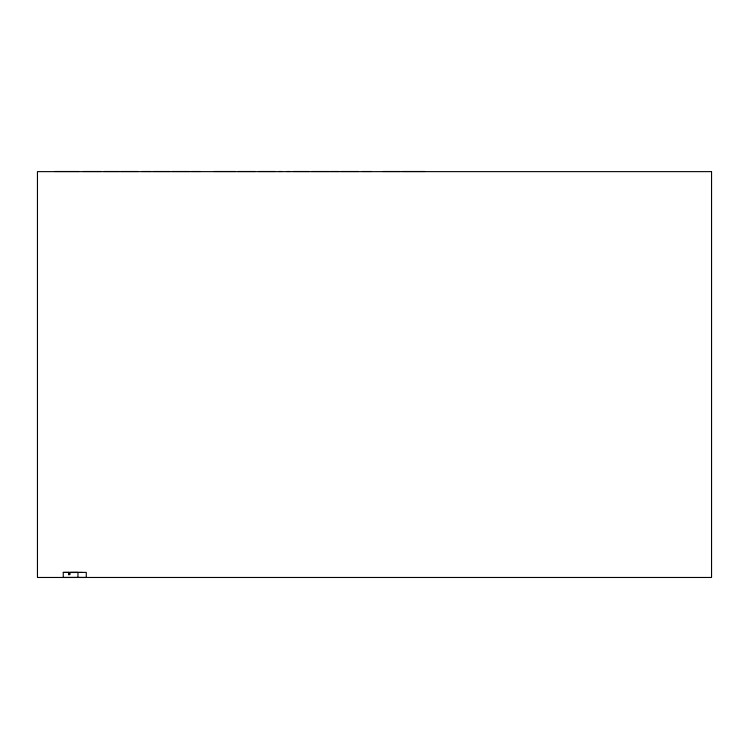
<?xml version="1.0" encoding="UTF-8"?>
<svg xmlns="http://www.w3.org/2000/svg" width="749" height="749" viewBox="0 0 749 749"><rect width="100%" height="100%" fill="white"/><g stroke="black" fill="none" stroke-linecap="round" stroke-linejoin="round"><path stroke-width="1.12" d="M63.262 572.395L68.786 572.395L68.459 574.633L69.966 574.633L69.966 572.395L77.962 572.395L77.962 577.432L86.275 577.47L86.275 572.395L63.262 572.395L63.262 577.47L77.962 577.432M54.649 171.493L79.216 171.493M83.205 171.493L100.881 171.493M103.886 171.493L119.372 171.493M120.767 171.493L137.835 171.493M141.776 171.493L150.867 171.493M153.348 171.493L169.798 171.493M172.186 171.493L189.6 171.493M191.435 171.493L200.123 171.493M214.027 171.493L235.317 171.493M237.948 171.493L255.006 171.493M258.62 171.493L275.07 171.493M278.825 171.493L281.97 171.493M286.68 171.493L289.872 171.493M293.346 171.493L309.337 171.493M311.612 171.493L329.279 171.493M330.449 171.493L339.138 171.493M341.01 171.493L358.425 171.493M362.244 171.493L371.335 171.493M382.795 171.493L400.069 171.493M402.279 171.493L424.786 171.493M68.674 572.536L82.212 572.433M68.674 572.395L68.674 574.633M711.55 171.633L37.45 171.633L37.45 577.47L711.55 577.47L711.55 171.633"/></g></svg>
